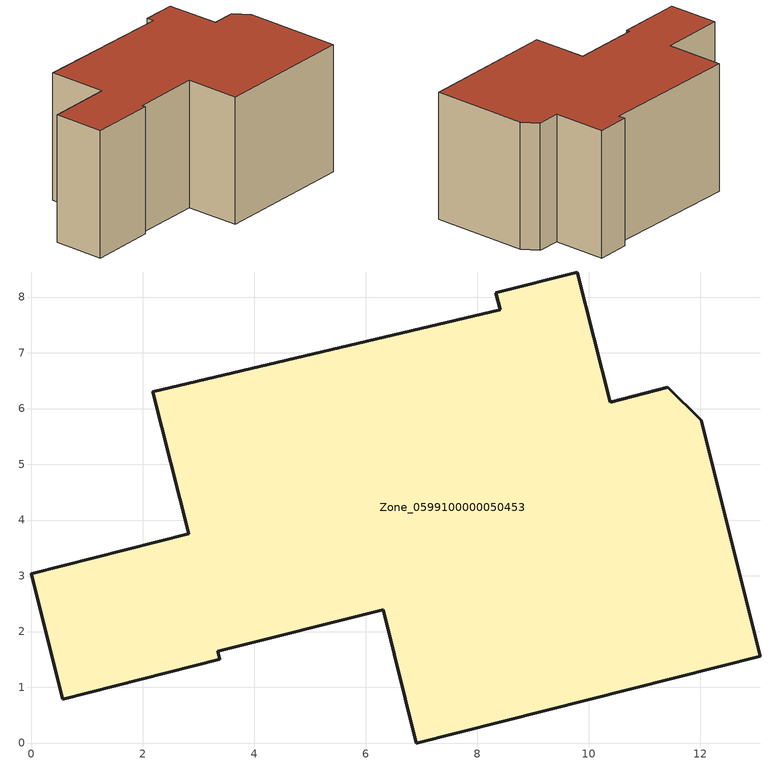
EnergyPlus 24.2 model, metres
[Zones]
Zone_0599100000050453
 floor ground (C_G): 0,3.04 2.82,3.75 2.18,6.3 8.41,7.77 8.33,8.08 9.79,8.45 10.38,6.11 11.41,6.38 12.02,5.79 13.07,1.56 6.9,0 6.31,2.39 3.34,1.65 3.38,1.5 0.56,0.79 z0
 wall outside (C_F): 2.82,3.75 0,3.04 0.56,0.79 3.38,1.5 3.34,1.65 6.31,2.39 6.9,0 13.07,1.56 12.02,5.79 11.41,6.38 10.38,6.11 9.79,8.45 8.33,8.08 8.41,7.77 2.18,6.3 2.82,3.75 z0:5.85
 roof outside (C_R): 12.02,5.79 11.41,6.38 10.38,6.11 9.79,8.45 8.33,8.08 8.41,7.77 2.18,6.3 2.82,3.75 0,3.04 0.56,0.79 3.38,1.5 3.34,1.65 6.31,2.39 6.9,0 13.07,1.56 z5.85
[BUILDING]
Pand.0599100000050453: North Axis=0; Terrain=City; Loads Convergence Tolerance Value=0.04; Temperature Convergence Tolerance Value=0.4; Solar Distribution=FullExterior; Maximum Number of Warmup Days=25; Minimum Number of Warmup Days=1
[Site:Location]
Rotterdam.The.Hague.AP_ZH_NLD Design_Conditions: Latitude=51.96; Longitude=4.45; Time Zone=1; Elevation=-4.5
[SITE:GROUNDTEMPERATURE:BUILDINGSURFACE]
18, 18, 18, 18, 18, 18, 18, 18, 18, 18, 18, 18
[MATERIAL] Thermal Absorptance=0.9; Solar Absorptance=0.7; Visible Absorptance=0.7
Name | Roughness | Thickness | Conductivity | Density | Specific Heat
G.TI.1965-1974 | MediumSmooth | 0.15 | 0.882353 | 540 | 1210
F.TI.1965-1974 | Rough | 0.3 | 0.697674 | 1920 | 840
R.TI.1965-1974 | MediumRough | 0.2 | 0.232558 | 1500 | 1000
[CONSTRUCTION]
C_G: G.TI.1965-1974
C_F: F.TI.1965-1974
C_R: R.TI.1965-1974
[ZONE]
Zone_0599100000050453: Type=1; Multiplier=1; Ceiling Height=Autocalculate; Volume=Autocalculate; Floor Area=autocalculate; Part of Total Floor Area=Yes
[ZONEINFILTRATION:DESIGNFLOWRATE]
Infil_Zone_0599100000050453: Zone or ZoneList or Space or SpaceList=Zone_0599100000050453; Schedule=AlwaysOn; Design Flow Rate Calculation Method=Flow/Area; Flow Rate per Floor Area=0.003; Constant Term Coefficient=1; Temperature Term Coefficient=0; Velocity Term Coefficient=0; Velocity Squared Term Coefficient=0
[HVACTEMPLATE:ZONE:IDEALLOADSAIRSYSTEM]
Zone_0599100000050453: Maximum Heating Supply Air Temperature=50; Minimum Cooling Supply Air Temperature=13; Maximum Heating Supply Air Humidity Ratio=0.0156; Minimum Cooling Supply Air Humidity Ratio=0.0077; Heating Limit=NoLimit; Cooling Limit=NoLimit; Dehumidification Control Type=ConstantSensibleHeatRatio; Cooling Sensible Heat Ratio=0.7; Dehumidification Setpoint=60; Humidification Control Type=None; Humidification Setpoint=30; Outdoor Air Method=None; Outdoor Air Flow Rate per Person=0.00944; Outdoor Air Flow Rate per Zone Floor Area=0; Outdoor Air Flow Rate per Zone=0; Demand Controlled Ventilation Type=None; Outdoor Air Economizer Type=NoEconomizer; Heat Recovery Type=None; Sensible Heat Recovery Effectiveness=0.7; Latent Heat Recovery Effectiveness=0.65
[ZONECONTROL:THERMOSTAT]
ThermostatControl_Zone_0599100000050453: Zone or ZoneList=Zone_0599100000050453; Control Type Schedule=DualSetpointControlType; Control 1=Thermostat_Zone_0599100000050453; Temperature Difference Between Cutout And Setpoint=0
[THERMOSTATSETPOINT:DUALSETPOINT]
Thermostat_Zone_0599100000050453: Heating Setpoint Temperature Schedule=HeatingSetpoint_Zone_0599100000050453; Cooling Setpoint Temperature Schedule=CoolingSetpoint_Zone_0599100000050453
[SCHEDULE:COMPACT]
HeatingSetpoint_Zone_0599100000050453: Through: 12/31, For: AllDays, Until: 24:00, 21
CoolingSetpoint_Zone_0599100000050453: Through: 12/31, For: AllDays, Until: 24:00, 24
DualSetpointControlType: Through: 12/31, For: AllDays, Until: 24:00, 4
AlwaysOn: Through: 12/31, For: AllDays, Until: 24:00, 1
